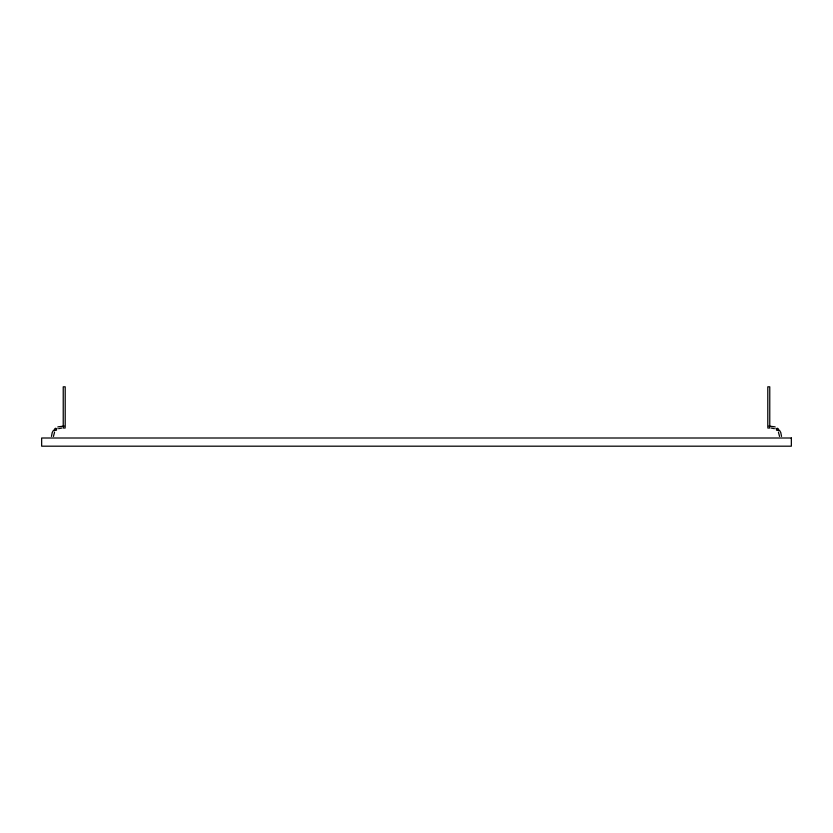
<?xml version="1.0" encoding="UTF-8"?>
<svg xmlns="http://www.w3.org/2000/svg" width="833" height="833" viewBox="0 0 833 833"><rect width="100%" height="100%" fill="white"/><g stroke="black" fill="none" stroke-linecap="round" stroke-linejoin="round"><path stroke-width="1.25" d="M51.459 436.419L52.25 432.473L53.604 430.13M53.427 436.482L54.551 432.244M54.499 429.11L55.519 428.214M55.894 430.494L56.717 429.776M57.873 426.86L64.224 426.069M58.622 428.672L61.881 428.027M768.776 426.069L775.127 426.86M63.235 428.027L65.203 428.027M767.797 428.027L769.765 428.027M771.119 428.027L774.378 428.672M777.481 428.214L778.501 429.11M776.283 429.776L777.106 430.494M779.396 430.13L780.75 432.473L781.541 436.419M778.449 432.244L779.573 436.482M769.765 427.048L769.765 386.814L767.797 386.814L767.797 427.048M65.203 427.048L65.203 386.814L63.235 386.814L63.235 427.048M54.384 430.723A9.402 9.402 0 0 1 55.197 429.807M56.123 428.995A9.402 9.402 0 0 1 57.144 428.308M775.856 428.308A9.402 9.402 0 0 1 776.877 428.995M777.803 429.807A9.402 9.402 0 0 1 778.616 430.723M791.35 438.002L41.65 438.002L41.65 446.186L791.35 446.186L791.35 438.002"/></g></svg>
